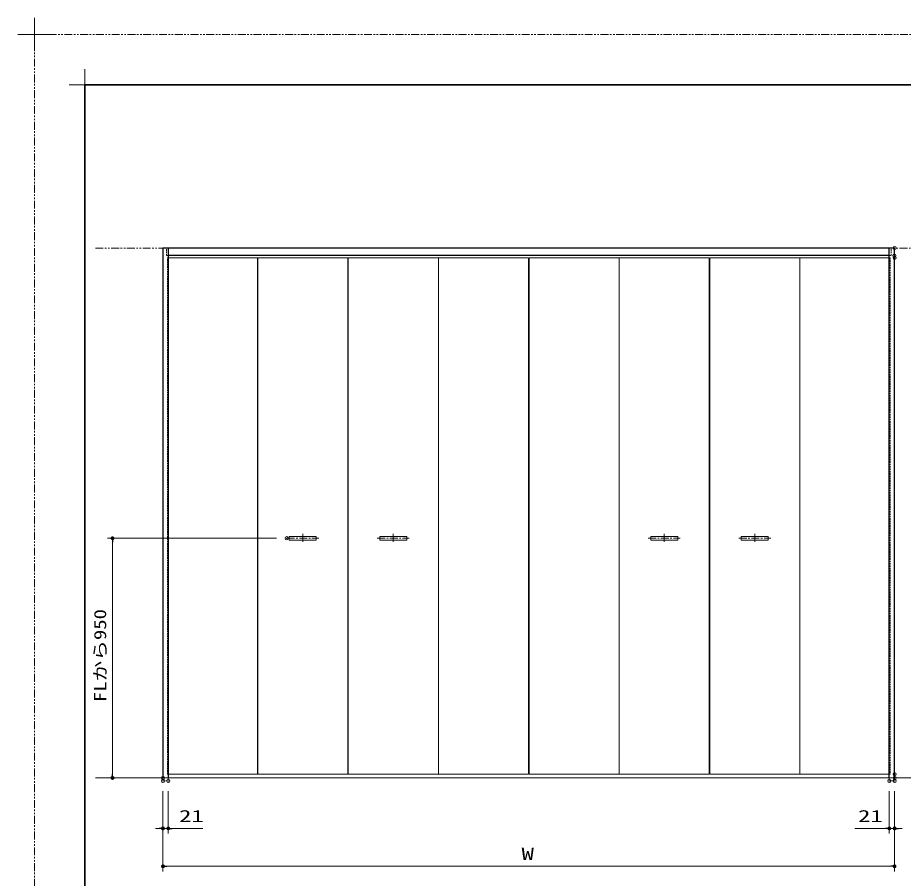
# Model space of a CAD drawing. Units: millimetres, scale not verified. Extents: x -1306 to 1306, y -607 to 607.
# Drawn here: x -1306 to -604, y -75 to 607 of the extents above; entities that cross this region are included whole.
import ezdxf
from ezdxf.enums import TextEntityAlignment as Align

# ---------------------------------------------------------------- set-up
doc = ezdxf.new("R2010")
doc.units = ezdxf.units.MM
doc.header["$LTSCALE"] = 5
doc.header["$PDMODE"] = 32
doc.header["$PDSIZE"] = 2.5
for name, pattern in [('USER1', [0.375, 0.25, -0.125]), ('USER2', [2.5, 1.25, -0.25, 0.25, -0.25, 0.25, -0.25]), ('USER3', [2, 1.25, -0.25, 0.25, -0.25])]:
    doc.linetypes.add(name, pattern=pattern)
for name, color, linetype, lineweight in [('0-1_線(白)', 7, 'Continuous', 30), ('0-2_線(黄)', 2, 'Continuous', 15), ('0-3_線(水)', 4, 'Continuous', 9), ('0-4_点線(水)', 4, 'USER1', 9), ('0-7_寸法線', 3, 'Continuous', 13), ('0-8_陰線', 4, 'USER2', 9), ('0-9_0', 3, 'Continuous', 25), ('0-A_DEFPOINTS', 7, 'Continuous', 5), ('0-B_中心線', 3, 'USER3', 9), ('0-C_図面枠', 7, 'Continuous', 35), ('0-D_一般', 7, 'Continuous', 5)]:
    doc.layers.add(name, color=color, linetype=linetype, lineweight=lineweight)
doc.styles.add('ＭＳ ゴシック', font='')
doc.styles.get('ＭＳ ゴシック').set_extended_font_data('MS Gothic')

# ---------------------------------------------------------------- blocks, each defined once
blk = doc.blocks.new('_DOT')
at = {"layer": '0-9_0'}
blk.add_line((-2.5, 0), (-5, 0), dxfattribs=at)
for points in [[(0, 0), (-2.5, 0), (-2.48, 0.313)], [(0, 0), (-2.48, -0.313), (-2.5, 0)], [(0, 0), (-2.48, 0.313), (-2.421, 0.622)], [(0, 0), (-2.421, -0.622), (-2.48, -0.313)], [(0, 0), (-2.421, 0.622), (-2.324, 0.92)], [(0, 0), (-2.324, -0.92), (-2.421, -0.622)], [(0, 0), (-2.324, 0.92), (-2.191, 1.204)], [(0, 0), (-2.191, -1.204), (-2.324, -0.92)], [(0, 0), (-2.191, 1.204), (-2.023, 1.469)], [(0, 0), (-2.023, -1.469), (-2.191, -1.204)], [(0, 0), (-2.023, 1.469), (-1.822, 1.711)], [(0, 0), (-1.822, -1.711), (-2.023, -1.469)], [(0, 0), (-1.822, 1.711), (-1.594, 1.926)], [(0, 0), (-1.594, -1.926), (-1.822, -1.711)], [(0, 0), (-1.594, 1.926), (-1.34, 2.111)], [(0, 0), (-1.34, -2.111), (-1.594, -1.926)], [(0, 0), (-1.34, 2.111), (-1.064, 2.262)], [(0, 0), (-1.064, -2.262), (-1.34, -2.111)], [(0, 0), (-1.064, 2.262), (-0.773, 2.378)], [(0, 0), (-0.773, -2.378), (-1.064, -2.262)], [(0, 0), (-0.773, 2.378), (-0.468, 2.456)], [(0, 0), (-0.468, -2.456), (-0.773, -2.378)], [(0, 0), (-0.468, 2.456), (-0.157, 2.495)], [(0, 0), (-0.157, -2.495), (-0.468, -2.456)], [(0, 0), (-0.157, 2.495), (0.157, 2.495)], [(0, 0), (0.157, -2.495), (-0.157, -2.495)], [(0, 0), (0.157, 2.495), (0.468, 2.456)], [(0, 0), (0.468, 2.456), (0.773, 2.378)], [(0, 0), (0.773, 2.378), (1.064, 2.262)], [(0, 0), (1.064, 2.262), (1.34, 2.111)], [(0, 0), (1.34, 2.111), (1.594, 1.926)], [(0, 0), (1.594, 1.926), (1.822, 1.711)], [(0, 0), (1.822, 1.711), (2.023, 1.469)], [(0, 0), (2.023, 1.469), (2.191, 1.204)], [(0, 0), (2.191, 1.204), (2.324, 0.92)], [(0, 0), (2.324, 0.92), (2.421, 0.622)], [(0, 0), (2.421, 0.622), (2.48, 0.313)], [(0, 0), (2.48, 0.313), (2.5, 0)], [(0, 0), (0.468, -2.456), (0.157, -2.495)], [(0, 0), (0.773, -2.378), (0.468, -2.456)], [(0, 0), (1.064, -2.262), (0.773, -2.378)], [(0, 0), (1.34, -2.111), (1.064, -2.262)], [(0, 0), (1.594, -1.926), (1.34, -2.111)], [(0, 0), (1.822, -1.711), (1.594, -1.926)], [(0, 0), (2.023, -1.469), (1.822, -1.711)], [(0, 0), (2.191, -1.204), (2.023, -1.469)], [(0, 0), (2.324, -0.92), (2.191, -1.204)], [(0, 0), (2.421, -0.622), (2.324, -0.92)], [(0, 0), (2.48, -0.313), (2.421, -0.622)], [(0, 0), (2.5, 0), (2.48, -0.313)]]:
    blk.add_solid(points, dxfattribs=at)
blk = doc.blocks.new('グループ-13-1')
at = {"layer": '0-D_一般'}
for p, q in [((62041.6, -14029.5), (62041.6, -13365.5)), ((61709.6, -13697.5), (62373.6, -13697.5))]:
    blk.add_line(p, q, dxfattribs=at)

msp = doc.modelspace()

# ---------------------------------------------------------------- linework, layer by layer
at = {"layer": '0-1_線(白)'}
for p, q in [((-1191.08, 424.763), (-1191.08, 4.763)), ((-611.08, 424.763), (-1191.08, 424.763)), ((-1186.88, 424.763), (-1186.88, 4.763)), ((-615.28, 4.763), (-615.28, 424.763)), ((-611.08, 4.763), (-611.08, 424.763)), ((-615.28, 418.763), (-1186.88, 418.763))]:
    msp.add_line(p, q, dxfattribs=at)
at = {"layer": '0-2_線(黄)'}
msp.add_line((-1244.636, 4.763), (-392.294, 4.763), dxfattribs=at)
at = {"layer": '0-3_線(水)'}
for p, q in [((-1116.08, 416.963), (-1186.88, 416.963)), ((-1044.58, 416.963), (-1115.98, 416.963)), ((-972.78, 416.963), (-1044.18, 416.963)), ((-901.28, 416.963), (-972.68, 416.963)), ((-829.48, 416.963), (-900.88, 416.963)), ((-757.98, 416.963), (-829.38, 416.963)), ((-686.18, 416.963), (-757.58, 416.963)), ((-615.28, 416.963), (-686.08, 416.963)), ((-1186.88, 7.763), (-1116.08, 7.763)), ((-1115.98, 7.763), (-1044.58, 7.763)), ((-1044.18, 7.763), (-972.78, 7.763)), ((-972.68, 7.763), (-901.28, 7.763)), ((-900.88, 7.763), (-829.48, 7.763)), ((-829.38, 7.763), (-757.98, 7.763)), ((-757.58, 7.763), (-686.18, 7.763)), ((-686.08, 7.763), (-615.28, 7.763)), ((-1121.48, 4.763), (-1112.28, 4.763)), ((-680.68, 4.763), (-689.88, 4.763)), ((-615.28, 2.363), (-611.08, 2.363))]:
    msp.add_line(p, q, dxfattribs=at)
at = {"layer": '0-4_点線(水)'}
for p, q in [((-1187.48, 7.763), (-1187.48, 416.963)), ((-1187.48, 416.963), (-1186.88, 416.963)), ((-615.28, 416.963), (-614.68, 416.963)), ((-614.68, 416.963), (-614.68, 7.763)), ((-1187.48, 7.763), (-1186.88, 7.763)), ((-615.28, 7.763), (-614.68, 7.763)), ((-1191.08, 4.763), (-1191.08, 2.363)), ((-1191.08, 2.363), (-1186.88, 2.363)), ((-1186.88, 4.763), (-1186.88, 2.363)), ((-615.28, 4.763), (-615.28, 2.363)), ((-611.08, 2.363), (-615.28, 2.363)), ((-611.08, 4.763), (-611.08, 2.363))]:
    msp.add_line(p, q, dxfattribs=at)
for points in [[(-1186.88, 418.763), (-1188.28, 418.763), (-1188.28, 424.763)], [(-615.28, 418.763), (-613.88, 418.763), (-613.88, 424.763)]]:
    msp.add_lwpolyline(points, dxfattribs=at)
at = {"layer": '0-7_寸法線'}
for p, q in [((-1116.08, 416.963), (-1116.08, 7.763)), ((-1115.98, 416.963), (-1115.98, 7.763)), ((-1044.58, 7.763), (-1044.58, 416.963)), ((-1044.18, 7.763), (-1044.18, 416.963)), ((-972.78, 416.963), (-972.78, 7.763)), ((-972.68, 416.963), (-972.68, 7.763)), ((-901.28, 7.763), (-901.28, 416.963)), ((-900.88, 7.763), (-900.88, 416.963)), ((-829.48, 416.963), (-829.48, 7.763)), ((-829.38, 416.963), (-829.38, 7.763)), ((-757.98, 7.763), (-757.98, 416.963)), ((-757.58, 7.763), (-757.58, 416.963)), ((-686.18, 416.963), (-686.18, 7.763)), ((-686.08, 416.963), (-686.08, 7.763)), ((-1100.98, 194.763), (-1235.08, 194.763)), ((-1231.08, 191.763), (-1231.08, 7.763)), ((-1199.08, 4.763), (-1235.08, 4.763)), ((-1191.08, -5.637), (-1191.08, -69.237)), ((-1191.08, -5.637), (-1191.08, -39.237)), ((-1186.88, -5.637), (-1186.88, -39.237)), ((-615.28, -5.637), (-615.28, -39.237)), ((-611.08, -5.637), (-611.08, -69.237)), ((-611.08, -5.637), (-611.08, -39.237)), ((-1194.08, -35.237), (-1197.08, -35.237)), ((-1191.08, -35.237), (-1186.88, -35.237)), ((-1183.88, -35.237), (-1159.547, -35.237)), ((-618.28, -35.237), (-642.614, -35.237)), ((-611.08, -35.237), (-615.28, -35.237)), ((-608.08, -35.237), (-605.08, -35.237)), ((-614.08, -65.237), (-1188.08, -65.237))]:
    msp.add_line(p, q, dxfattribs=at)
for points in [[(-1090.98, 193.263), (-1069.58, 193.263), (-1069.58, 196.263), (-1090.98, 196.263)], [(-1019.18, 193.263), (-997.78, 193.263), (-997.78, 196.263), (-1019.18, 196.263)], [(-804.38, 193.263), (-782.98, 193.263), (-782.98, 196.263), (-804.38, 196.263)], [(-732.58, 193.263), (-711.18, 193.263), (-711.18, 196.263), (-732.58, 196.263)]]:
    msp.add_lwpolyline(points, close=True, dxfattribs=at)
at = {"layer": '0-8_陰線'}
for p, q in [((387.036, 594), (-1292.964, 594)), ((-1292.964, -594), (-1292.964, 594)), ((-1244.636, 424.763), (-236.081, 424.763))]:
    msp.add_line(p, q, dxfattribs=at)
at = {"layer": '0-A_DEFPOINTS'}
for p, q in [((-1252.964, 541.55), (-1252.964, 566.45)), ((-1265.414, 554), (-1240.514, 554))]:
    msp.add_line(p, q, dxfattribs=at)
for p in [(-611.08, 424.763), (-611.28, 418.763), (-611.08, 416.963), (-1092.98, 194.763), (-611.08, 7.763), (-1231.08, 4.763), (-1191.08, 4.763), (-1191.08, 2.363), (-1186.88, 2.363), (-615.28, 2.363), (-611.08, 4.763), (-611.08, 4.763), (-611.08, 2.363), (-611.08, 2.363), (-1191.08, -35.237), (-611.08, -35.237), (-1191.08, -65.237)]:
    msp.add_point(p, dxfattribs=at)
at = {"layer": '0-B_中心線'}
for p, q in [((-1080.28, 198.263), (-1080.28, 191.263)), ((-1008.48, 198.263), (-1008.48, 191.263)), ((-793.68, 198.263), (-793.68, 191.263)), ((-721.88, 198.263), (-721.88, 191.263)), ((-1092.98, 194.763), (-1067.58, 194.763)), ((-1021.18, 194.763), (-995.78, 194.763)), ((-806.38, 194.763), (-780.98, 194.763)), ((-734.58, 194.763), (-709.18, 194.763))]:
    msp.add_line(p, q, dxfattribs=at)
at = {"layer": '0-C_図面枠'}
msp.add_lwpolyline([(-1252.964, -554), (347.036, -554), (347.036, 554), (-1252.964, 554)], close=True, dxfattribs=at)

# ---------------------------------------------------------------- block references
at = {"layer": '0-7_寸法線', "xscale": 0.6, "yscale": 0.6}
for p, rotation in [((-1231.08, 194.763), 90), ((-1231.08, 4.763), 270), ((-1186.88, -35.237), 180), ((-611.08, -35.237), 180), ((-1191.08, -65.237), 180)]:
    msp.add_blockref('_DOT', p, dxfattribs=dict(at, rotation=rotation))
for p in [(-1191.08, -35.237), (-615.28, -35.237), (-611.08, -65.237)]:
    msp.add_blockref('_DOT', p, dxfattribs=at)
at = {"layer": '0-8_陰線', "xscale": 0.04, "yscale": 0.04}
msp.add_blockref('グループ-13-1', (-3774.629, 1141.9), dxfattribs=at)

# ---------------------------------------------------------------- texts
at = {"layer": '0-7_寸法線', "style": 'ＭＳ ゴシック', "width": 1.25}
msp.add_text('FLから950', height=9.621, rotation=90, dxfattribs=at).set_placement((-1233.23, 64.906), align=Align.BOTTOM_LEFT)
at = {"layer": '0-7_寸法線', "style": 'ＭＳ ゴシック', "width": 1.5}
for s, p in [('21', (-1178.309, -33.087)), ('21', (-640.042, -33.087)), ('W', (-906.795, -63.087))]:
    msp.add_text(s, height=9.604, dxfattribs=at).set_placement(p, align=Align.BOTTOM_LEFT)

doc.saveas('drawing.dxf')
